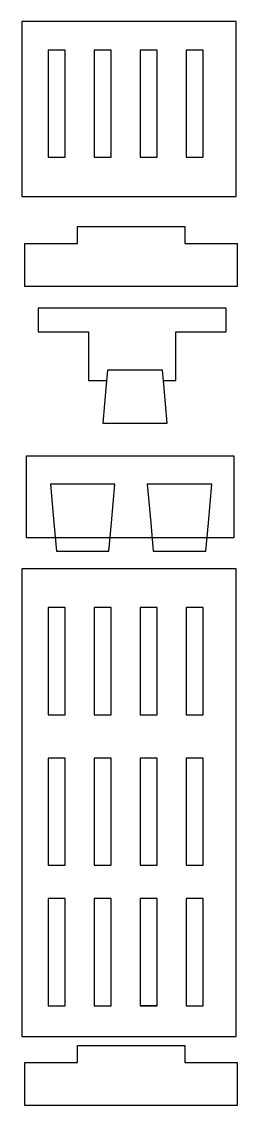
# Model space of a CAD drawing. Header units: millimetres. Extents: x -2186 to -1985, y -609 to 402.
import ezdxf

# ---------------------------------------------------------------- set-up
doc = ezdxf.new("R2010")
doc.units = ezdxf.units.MM
doc.layers.add('Default', color=7, linetype='Continuous', true_color=0x000000)
doc.layers.add('Layer 01', color=7, linetype='Continuous', true_color=0xc80000)

msp = doc.modelspace()

# ---------------------------------------------------------------- linework, layer by layer
at = {"layer": 'Default'}
for points in [[(-2186.3, 238.6), (-1986.4, 238.6), (-1986.4, 401.9), (-2186.3, 401.9)], [(-2161.7, 275.3), (-2145.9, 275.3), (-2145.9, 375.3), (-2161.7, 375.3)], [(-2118.8, 275.3), (-2103, 275.3), (-2103, 375.3), (-2118.8, 375.3)], [(-2075.9, 275.3), (-2060.1, 275.3), (-2060.1, 375.3), (-2075.9, 375.3)], [(-2033, 275.3), (-2017.2, 275.3), (-2017.2, 375.3), (-2033, 375.3)], [(-2181.8, -3.1), (-1988.6, -3.1), (-1988.6, -79.6), (-2181.8, -79.6)], [(-2186.3, -544.9), (-1986.4, -544.9), (-1986.4, -108.7), (-2186.3, -108.7)], [(-2161.7, -244.8), (-2145.9, -244.8), (-2145.9, -144.8), (-2161.7, -144.8)], [(-2118.8, -244.8), (-2103, -244.8), (-2103, -144.8), (-2118.8, -144.8)], [(-2075.9, -244.8), (-2060.1, -244.8), (-2060.1, -144.8), (-2075.9, -144.8)], [(-2033, -244.8), (-2017.2, -244.8), (-2017.2, -144.8), (-2033, -144.8)], [(-2161.7, -385.2), (-2145.9, -385.2), (-2145.9, -285.2), (-2161.7, -285.2)], [(-2118.8, -385.2), (-2103, -385.2), (-2103, -285.2), (-2118.8, -285.2)], [(-2075.9, -385.2), (-2060.1, -385.2), (-2060.1, -285.2), (-2075.9, -285.2)], [(-2033, -385.2), (-2017.2, -385.2), (-2017.2, -285.2), (-2033, -285.2)], [(-2161.7, -516.3), (-2145.9, -516.3), (-2145.9, -416.3), (-2161.7, -416.3)], [(-2118.8, -516.3), (-2103, -516.3), (-2103, -416.3), (-2118.8, -416.3)], [(-2075.9, -516.2), (-2060.1, -516.2), (-2060.1, -416.3), (-2075.9, -416.3)], [(-2075.9, -516.3), (-2060.1, -516.3), (-2060.1, -416.3), (-2075.9, -416.3)], [(-2033, -516.3), (-2017.2, -516.3), (-2017.2, -416.3), (-2033, -416.3)]]:
    msp.add_lwpolyline(points, close=True, dxfattribs=at)
for points in [[(-2134.3, 194.9), (-2134.3, 210.8)], [(-2134.3, 210.8), (-2034.3, 210.8), (-2034.3, 194.9)], [(-2034.3, 194.9), (-1985.3, 194.9), (-1985.3, 154.9), (-2183.3, 154.9), (-2183.3, 194.9)], [(-2183.3, 194.9), (-2134.3, 194.9)], [(-1995.6, 112.6), (-1995.6, 134.6), (-2171.1, 134.6), (-2171.1, 112.6)], [(-2171.1, 112.6), (-2124, 112.6), (-2124, 67.2), (-2107.2, 67.2), (-2107.5, 63.4), (-2110.7, 27.2), (-2050.7, 27.2), (-2053.9, 63.4), (-2054.2, 67.2), (-2042.7, 67.2), (-2042.7, 112.6), (-1995.6, 112.6)], [(-2134.3, -569.2), (-2134.3, -553.3)], [(-2134.3, -553.3), (-2034.3, -553.3), (-2034.3, -569.2)], [(-2034.3, -569.2), (-1985.3, -569.2), (-1985.3, -609.2), (-2183.3, -609.2), (-2183.3, -569.2)], [(-2183.3, -569.2), (-2134.3, -569.2)]]:
    msp.add_lwpolyline(points, dxfattribs=at)
at = {"layer": 'Layer 01'}
for points in [[(-2106.4, 76.6), (-2107.5, 63.4), (-2110.7, 27.2), (-2050.7, 27.2), (-2053.9, 63.4), (-2055, 76.6)], [(-2055, 76.6), (-2106.4, 76.6)]]:
    msp.add_lwpolyline(points, dxfattribs=at)
for points in [[(-2154, -92.2), (-2105, -92.2), (-2102.7, -65.8), (-2099.5, -29.6), (-2159.5, -29.6), (-2156.4, -65.8)], [(-2063.7, -92.2), (-2014.7, -92.2), (-2012.3, -65.8), (-2009.2, -29.6), (-2069.2, -29.6), (-2066, -65.8)]]:
    msp.add_lwpolyline(points, close=True, dxfattribs=at)

doc.saveas('drawing.dxf')
